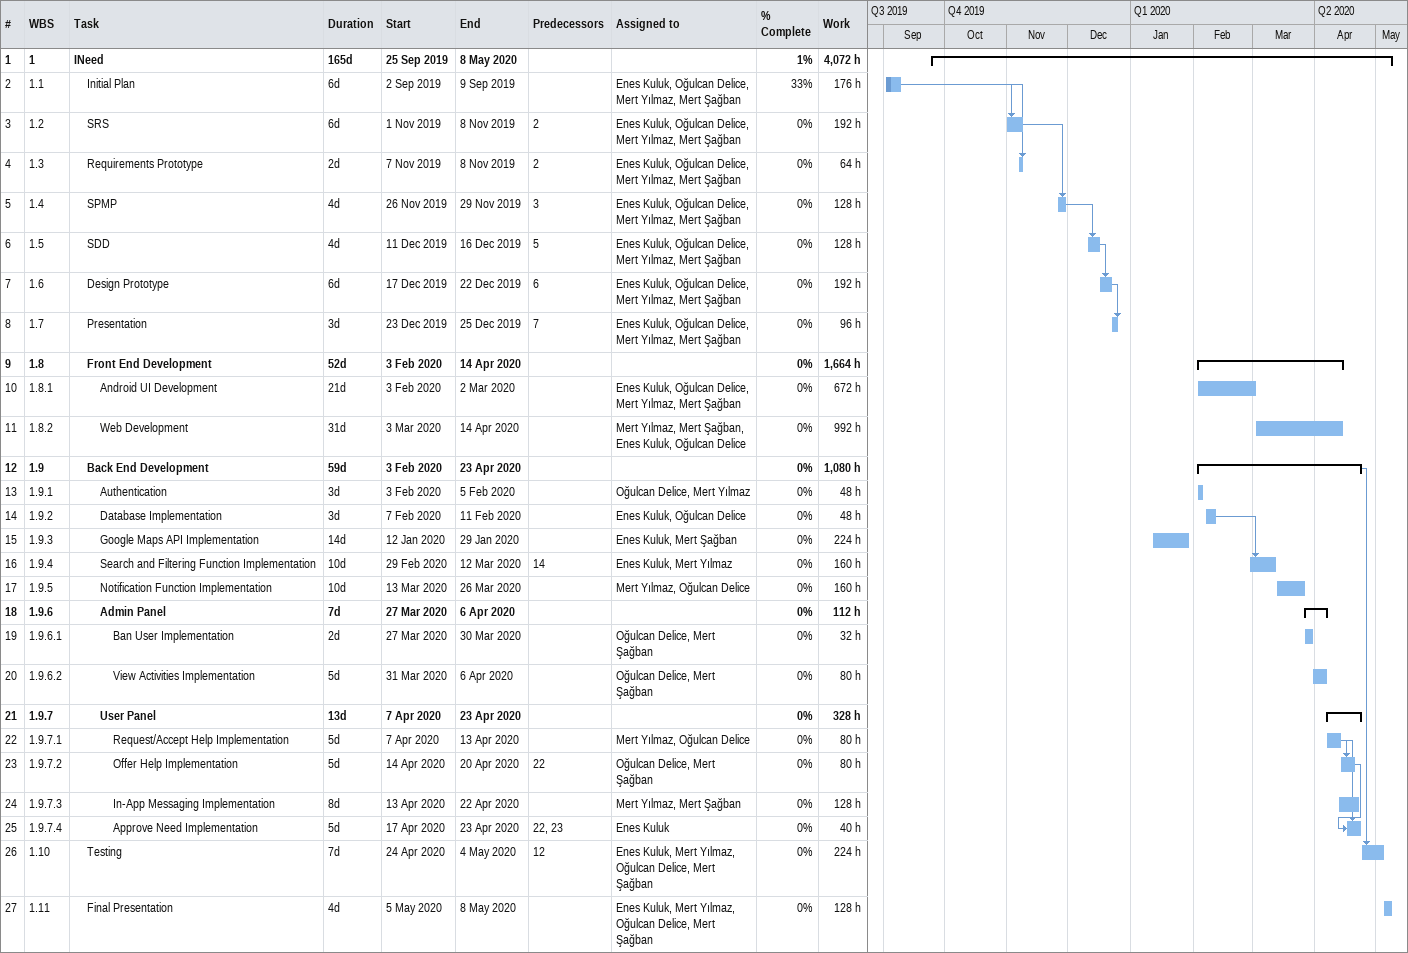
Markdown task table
| ID | WBS | Task | Duration | Start | Finish | Predecessors | Resources | % complete | Work (h) |
|---|---|---|---|---|---|---|---|---|---|
| 1 | 1 | **INeed** | 165d | 2019-09-25 | 2020-05-08 |  |  | 1 | 4072 |
| 2 | 1.1 | Initial Plan | 6d | 2019-09-02 | 2019-09-09 |  | Enes Kuluk, Oğulcan Delice, Mert Yılmaz, Mert Şağban | 33 | 176 |
| 3 | 1.2 | SRS | 6d | 2019-11-01 | 2019-11-08 | 2 | Enes Kuluk, Oğulcan Delice, Mert Yılmaz, Mert Şağban | 0 | 192 |
| 4 | 1.3 | Requirements Prototype | 2d | 2019-11-07 | 2019-11-08 | 2 | Enes Kuluk, Oğulcan Delice, Mert Yılmaz, Mert Şağban | 0 | 64 |
| 5 | 1.4 | SPMP | 4d | 2019-11-26 | 2019-11-29 | 3 | Enes Kuluk, Oğulcan Delice, Mert Yılmaz, Mert Şağban | 0 | 128 |
| 6 | 1.5 | SDD | 4d | 2019-12-11 | 2019-12-16 | 5 | Enes Kuluk, Oğulcan Delice, Mert Yılmaz, Mert Şağban | 0 | 128 |
| 7 | 1.6 | Design Prototype | 6d | 2019-12-17 | 2019-12-22 | 6 | Enes Kuluk, Oğulcan Delice, Mert Yılmaz, Mert Şağban | 0 | 192 |
| 8 | 1.7 | Presentation | 3d | 2019-12-23 | 2019-12-25 | 7 | Enes Kuluk, Oğulcan Delice, Mert Yılmaz, Mert Şağban | 0 | 96 |
| 9 | 1.8 | **Front End Development** | 52d | 2020-02-03 | 2020-04-14 |  |  | 0 | 1664 |
| 10 | 1.8.1 | Android UI Development | 21d | 2020-02-03 | 2020-03-02 |  | Enes Kuluk, Oğulcan Delice, Mert Yılmaz, Mert Şağban | 0 | 672 |
| 11 | 1.8.2 | Web Development | 31d | 2020-03-03 | 2020-04-14 |  | Mert Yılmaz, Mert Şağban, Enes Kuluk, Oğulcan Delice | 0 | 992 |
| 12 | 1.9 | **Back End Development** | 59d | 2020-02-03 | 2020-04-23 |  |  | 0 | 1080 |
| 13 | 1.9.1 | Authentication | 3d | 2020-02-03 | 2020-02-05 |  | Oğulcan Delice, Mert Yılmaz | 0 | 48 |
| 14 | 1.9.2 | Database Implementation | 3d | 2020-02-07 | 2020-02-11 |  | Enes Kuluk, Oğulcan Delice | 0 | 48 |
| 15 | 1.9.3 | Google Maps API Implementation | 14d | 2020-01-12 | 2020-01-29 |  | Enes Kuluk, Mert Şağban | 0 | 224 |
| 16 | 1.9.4 | Search and Filtering Function Implementation | 10d | 2020-02-29 | 2020-03-12 | 14 | Enes Kuluk, Mert Yılmaz | 0 | 160 |
| 17 | 1.9.5 | Notification Function Implementation | 10d | 2020-03-13 | 2020-03-26 |  | Mert Yılmaz, Oğulcan Delice | 0 | 160 |
| 18 | 1.9.6 | **Admin Panel** | 7d | 2020-03-27 | 2020-04-06 |  |  | 0 | 112 |
| 19 | 1.9.6.1 | Ban User Implementation | 2d | 2020-03-27 | 2020-03-30 |  | Oğulcan Delice, Mert Şağban | 0 | 32 |
| 20 | 1.9.6.2 | View Activities Implementation | 5d | 2020-03-31 | 2020-04-06 |  | Oğulcan Delice, Mert Şağban | 0 | 80 |
| 21 | 1.9.7 | **User Panel** | 13d | 2020-04-07 | 2020-04-23 |  |  | 0 | 328 |
| 22 | 1.9.7.1 | Request/Accept Help Implementation | 5d | 2020-04-07 | 2020-04-13 |  | Mert Yılmaz, Oğulcan Delice | 0 | 80 |
| 23 | 1.9.7.2 | Offer Help Implementation | 5d | 2020-04-14 | 2020-04-20 | 22 | Oğulcan Delice, Mert Şağban | 0 | 80 |
| 24 | 1.9.7.3 | In-App Messaging Implementation | 8d | 2020-04-13 | 2020-04-22 |  | Mert Yılmaz, Mert Şağban | 0 | 128 |
| 25 | 1.9.7.4 | Approve Need Implementation | 5d | 2020-04-17 | 2020-04-23 | 22, 23 | Enes Kuluk | 0 | 40 |
| 26 | 1.10 | Testing | 7d | 2020-04-24 | 2020-05-04 | 12 | Enes Kuluk, Mert Yılmaz, Oğulcan Delice, Mert Şağban | 0 | 224 |
| 27 | 1.11 | Final Presentation | 4d | 2020-05-05 | 2020-05-08 |  | Enes Kuluk, Mert Yılmaz, Oğulcan Delice, Mert Şağban | 0 | 128 |
